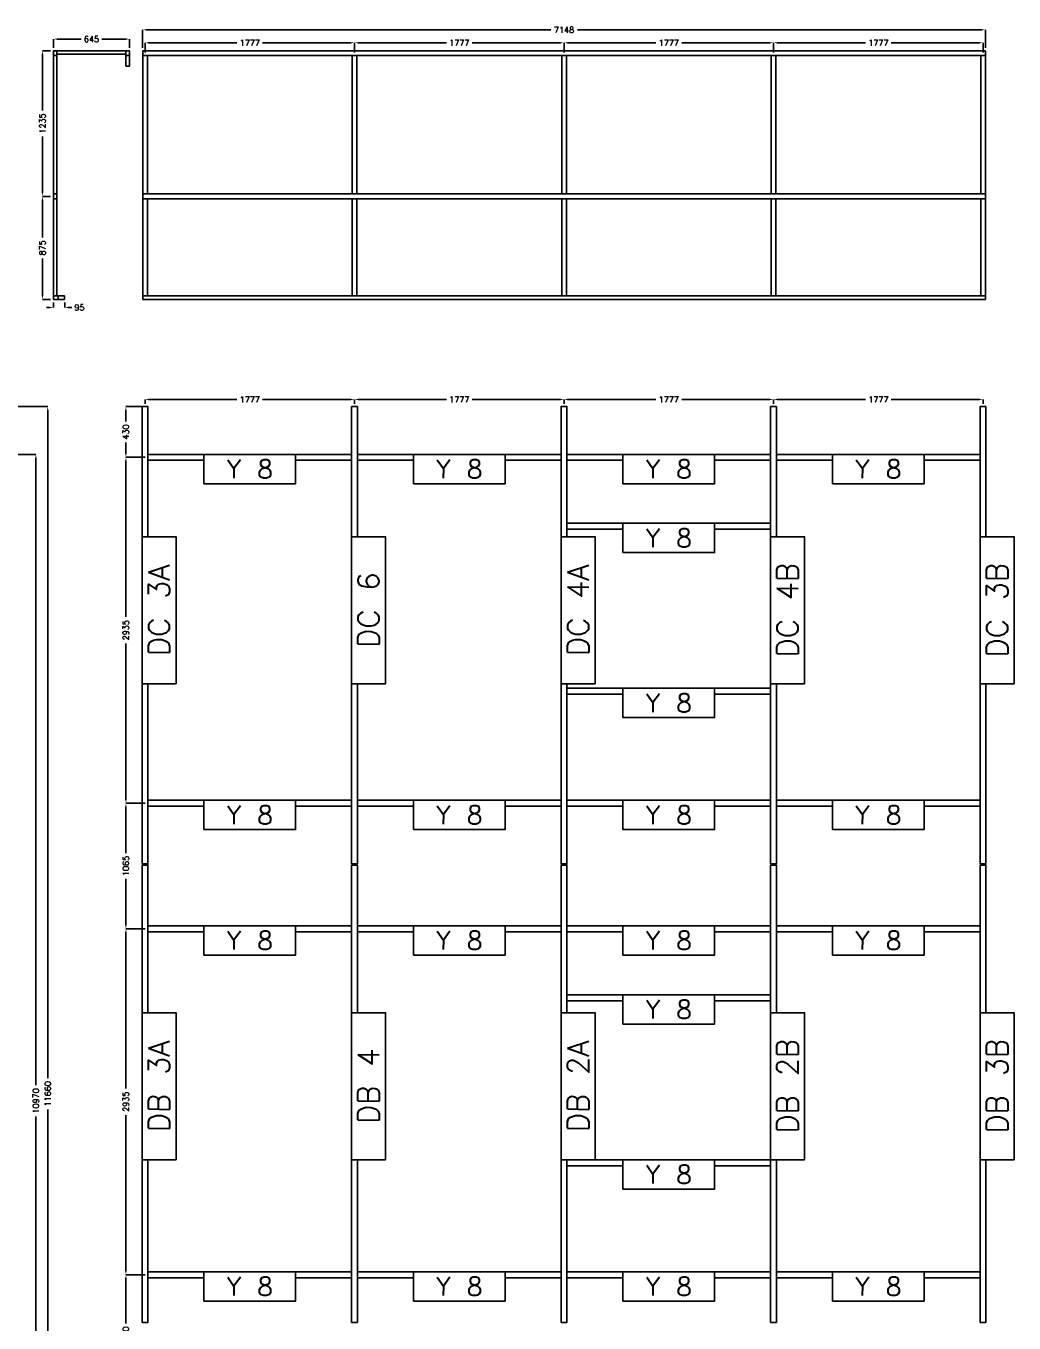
# Model space of a CAD drawing. Header units: millimetres. Extents: x -33420 to 34864, y -1491 to 37154.
# Drawn here: x -28044 to -19663, y 10271 to 21276 of the extents above; entities that cross this region are included whole.
import ezdxf

# ---------------------------------------------------------------- set-up
doc = ezdxf.new("R2010")
doc.units = ezdxf.units.MM
doc.layers.add('- ÖLÇÜ', color=7, linetype='Continuous', lineweight=9)
for name, color, linetype in [('--- KODLAMA', 7, 'Continuous'), ('--- PROF. DÜŞEY', 7, 'Continuous'), ('--- PROF. YATAY', 7, 'Continuous'), ('KOMP. KONSTR.', 12, 'Continuous')]:
    doc.layers.add(name, color=color, linetype=linetype)
doc.styles.add('RomanS', font='romans.shx')
doc.styles.add('STL', font='txt.shx', dxfattribs={"oblique": 1})
doc.dimstyles.new('KOMP-ÖLÇÜ', dxfattribs={"dimtxt": 50, "dimasz": 30, "dimexe": 0.18, "dimexo": 25, "dimgap": 25, "dimtad": 0, "dimdec": 0, "dimzin": 0, "dimdsep": 46, "dimtxsty": 'RomanS', "dimcen": 0.09, "dimclrt": 256, "dimadec": 0, "dimazin": 0, "dimtfac": 1, "dimtdec": 0, "dimtofl": 0, "dimtmove": 0, "dimatfit": 3, "dimfxl": 1, "dimtolj": 1, "dimtzin": 0, "dimarcsym": 0})

# ---------------------------------------------------------------- blocks, each defined once
blk = doc.blocks.new('*D55')
at = {"layer": '- ÖLÇÜ', "color": 0, "linetype": 'Continuous', "lineweight": -2, "transparency": 16777216}
for p, q in [((-27034, 18071), (-27034, 18106)), ((-27004, 18106), (-26255, 18106)), ((-25287, 18106), (-26036, 18106)), ((-25257, 18071), (-25257, 18106))]:
    blk.add_line(p, q, dxfattribs=at)
at = {"layer": '- ÖLÇÜ', "color": 0, "linetype": 'Continuous', "transparency": 16777216}
for points in [[(-27004, 18111), (-27004, 18101), (-27034, 18106)], [(-25287, 18111), (-25287, 18101), (-25257, 18106)]]:
    blk.add_solid(points, dxfattribs=at)
at = {"layer": 'Defpoints', "color": 0, "linetype": 'Continuous', "transparency": 16777216}
for p in [(-25257, 18106), (-27034, 18046), (-25257, 18046)]:
    blk.add_point(p, dxfattribs=at)
at = {"layer": '- ÖLÇÜ', "linetype": 'Continuous', "transparency": 16777216, "insert": (-26145, 18106), "char_height": 50, "attachment_point": 5, "style": 'RomanS'}
blk.add_mtext('\\A1;1777', dxfattribs=at)
blk = doc.blocks.new('*D56')
at = {"layer": '- ÖLÇÜ', "color": 0, "linetype": 'Continuous', "lineweight": -2, "transparency": 16777216}
for p, q in [((-25257, 18071), (-25257, 18106)), ((-25227, 18106), (-24478, 18106)), ((-23510, 18106), (-24259, 18106)), ((-23480, 18071), (-23480, 18106))]:
    blk.add_line(p, q, dxfattribs=at)
at = {"layer": '- ÖLÇÜ', "color": 0, "linetype": 'Continuous', "transparency": 16777216}
for points in [[(-25227, 18111), (-25227, 18101), (-25257, 18106)], [(-23510, 18111), (-23510, 18101), (-23480, 18106)]]:
    blk.add_solid(points, dxfattribs=at)
at = {"layer": 'Defpoints', "color": 0, "linetype": 'Continuous', "transparency": 16777216}
for p in [(-23480, 18106), (-25257, 18046), (-23480, 18046)]:
    blk.add_point(p, dxfattribs=at)
at = {"layer": '- ÖLÇÜ', "linetype": 'Continuous', "transparency": 16777216, "insert": (-24368, 18106), "char_height": 50, "attachment_point": 5, "style": 'RomanS'}
blk.add_mtext('\\A1;1777', dxfattribs=at)
blk = doc.blocks.new('*D57')
at = {"layer": '- ÖLÇÜ', "color": 0, "linetype": 'Continuous', "lineweight": -2, "transparency": 16777216}
for p, q in [((-23480, 18071), (-23480, 18106)), ((-23450, 18106), (-22701, 18106)), ((-21733, 18106), (-22482, 18106)), ((-21703, 18071), (-21703, 18106))]:
    blk.add_line(p, q, dxfattribs=at)
at = {"layer": '- ÖLÇÜ', "color": 0, "linetype": 'Continuous', "transparency": 16777216}
for points in [[(-23450, 18111), (-23450, 18101), (-23480, 18106)], [(-21733, 18111), (-21733, 18101), (-21703, 18106)]]:
    blk.add_solid(points, dxfattribs=at)
at = {"layer": 'Defpoints', "color": 0, "linetype": 'Continuous', "transparency": 16777216}
for p in [(-21703, 18106), (-23480, 18046), (-21703, 18046)]:
    blk.add_point(p, dxfattribs=at)
at = {"layer": '- ÖLÇÜ', "linetype": 'Continuous', "transparency": 16777216, "insert": (-22591, 18106), "char_height": 50, "attachment_point": 5, "style": 'RomanS'}
blk.add_mtext('\\A1;1777', dxfattribs=at)
blk = doc.blocks.new('*D58')
at = {"layer": '- ÖLÇÜ', "color": 0, "linetype": 'Continuous', "lineweight": -2, "transparency": 16777216}
for p, q in [((-21703, 18071), (-21703, 18106)), ((-21673, 18106), (-20924, 18106)), ((-19956, 18106), (-20705, 18106)), ((-19926, 18071), (-19926, 18106))]:
    blk.add_line(p, q, dxfattribs=at)
at = {"layer": '- ÖLÇÜ', "color": 0, "linetype": 'Continuous', "transparency": 16777216}
for points in [[(-21673, 18111), (-21673, 18101), (-21703, 18106)], [(-19956, 18111), (-19956, 18101), (-19926, 18106)]]:
    blk.add_solid(points, dxfattribs=at)
at = {"layer": 'Defpoints', "color": 0, "linetype": 'Continuous', "transparency": 16777216}
for p in [(-19926, 18106), (-21703, 18046), (-19926, 18046)]:
    blk.add_point(p, dxfattribs=at)
at = {"layer": '- ÖLÇÜ', "linetype": 'Continuous', "transparency": 16777216, "insert": (-20814, 18106), "char_height": 50, "attachment_point": 5, "style": 'RomanS'}
blk.add_mtext('\\A1;1777', dxfattribs=at)
blk = doc.blocks.new('*D71')
at = {"layer": '- ÖLÇÜ', "color": 0, "linetype": 'Continuous', "lineweight": -2, "transparency": 16777216}
for p, q in [((-27034, 10681), (-27197, 10681)), ((-27196, 10651), (-27196, 10266)), ((-27196, 9661), (-27196, 10047)), ((-27034, 9631), (-27197, 9631))]:
    blk.add_line(p, q, dxfattribs=at)
at = {"layer": '- ÖLÇÜ', "color": 0, "linetype": 'Continuous', "transparency": 16777216}
for points in [[(-27201, 10651), (-27191, 10651), (-27196, 10681)], [(-27201, 9661), (-27191, 9661), (-27196, 9631)]]:
    blk.add_solid(points, dxfattribs=at)
at = {"layer": 'Defpoints', "color": 0, "linetype": 'Continuous', "transparency": 16777216}
for p in [(-27196, 10681), (-27009, 10681), (-27009, 9631)]:
    blk.add_point(p, dxfattribs=at)
at = {"layer": '- ÖLÇÜ', "linetype": 'Continuous', "transparency": 16777216, "insert": (-27196, 10156), "char_height": 50, "attachment_point": 5, "rotation": 90, "style": 'RomanS'}
blk.add_mtext('\\A1;1050', dxfattribs=at)
blk = doc.blocks.new('*D72')
at = {"layer": '- ÖLÇÜ', "color": 0, "linetype": 'Continuous', "lineweight": -2, "transparency": 16777216}
for p, q in [((-27034, 13616), (-27197, 13616)), ((-27196, 13586), (-27196, 12262)), ((-27196, 10711), (-27196, 12036)), ((-27034, 10681), (-27197, 10681))]:
    blk.add_line(p, q, dxfattribs=at)
at = {"layer": '- ÖLÇÜ', "color": 0, "linetype": 'Continuous', "transparency": 16777216}
for points in [[(-27201, 13586), (-27191, 13586), (-27196, 13616)], [(-27201, 10711), (-27191, 10711), (-27196, 10681)]]:
    blk.add_solid(points, dxfattribs=at)
at = {"layer": 'Defpoints', "color": 0, "linetype": 'Continuous', "transparency": 16777216}
for p in [(-27196, 13616), (-27009, 13616), (-27009, 10681)]:
    blk.add_point(p, dxfattribs=at)
at = {"layer": '- ÖLÇÜ', "linetype": 'Continuous', "transparency": 16777216, "insert": (-27196, 12149), "char_height": 50, "attachment_point": 5, "rotation": 90, "style": 'RomanS'}
blk.add_mtext('\\A1;2935', dxfattribs=at)
blk = doc.blocks.new('*D73')
at = {"layer": '- ÖLÇÜ', "color": 0, "linetype": 'Continuous', "lineweight": -2, "transparency": 16777216}
for p, q in [((-27034, 14681), (-27197, 14681)), ((-27196, 14651), (-27196, 14258)), ((-27196, 13646), (-27196, 14039)), ((-27034, 13616), (-27197, 13616))]:
    blk.add_line(p, q, dxfattribs=at)
at = {"layer": '- ÖLÇÜ', "color": 0, "linetype": 'Continuous', "transparency": 16777216}
for points in [[(-27201, 14651), (-27191, 14651), (-27196, 14681)], [(-27201, 13646), (-27191, 13646), (-27196, 13616)]]:
    blk.add_solid(points, dxfattribs=at)
at = {"layer": 'Defpoints', "color": 0, "linetype": 'Continuous', "transparency": 16777216}
for p in [(-27196, 14681), (-27009, 14681), (-27009, 13616)]:
    blk.add_point(p, dxfattribs=at)
at = {"layer": '- ÖLÇÜ', "linetype": 'Continuous', "transparency": 16777216, "insert": (-27196, 14149), "char_height": 50, "attachment_point": 5, "rotation": 90, "style": 'RomanS'}
blk.add_mtext('\\A1;1065', dxfattribs=at)
blk = doc.blocks.new('*D74')
at = {"layer": '- ÖLÇÜ', "color": 0, "linetype": 'Continuous', "lineweight": -2, "transparency": 16777216}
for p, q in [((-27034, 17616), (-27197, 17616)), ((-27196, 17586), (-27196, 16262)), ((-27196, 14711), (-27196, 16036)), ((-27034, 14681), (-27197, 14681))]:
    blk.add_line(p, q, dxfattribs=at)
at = {"layer": '- ÖLÇÜ', "color": 0, "linetype": 'Continuous', "transparency": 16777216}
for points in [[(-27201, 17586), (-27191, 17586), (-27196, 17616)], [(-27201, 14711), (-27191, 14711), (-27196, 14681)]]:
    blk.add_solid(points, dxfattribs=at)
at = {"layer": 'Defpoints', "color": 0, "linetype": 'Continuous', "transparency": 16777216}
for p in [(-27196, 17616), (-27009, 17616), (-27009, 14681)]:
    blk.add_point(p, dxfattribs=at)
at = {"layer": '- ÖLÇÜ', "linetype": 'Continuous', "transparency": 16777216, "insert": (-27196, 16149), "char_height": 50, "attachment_point": 5, "rotation": 90, "style": 'RomanS'}
blk.add_mtext('\\A1;2935', dxfattribs=at)
blk = doc.blocks.new('*D75')
at = {"layer": '- ÖLÇÜ', "color": 0, "linetype": 'Continuous', "lineweight": -2, "transparency": 16777216}
for p, q in [((-27034, 18046), (-27197, 18046)), ((-27196, 18016), (-27196, 17920)), ((-27196, 17646), (-27196, 17742)), ((-27034, 17616), (-27197, 17616))]:
    blk.add_line(p, q, dxfattribs=at)
at = {"layer": '- ÖLÇÜ', "color": 0, "linetype": 'Continuous', "transparency": 16777216}
for points in [[(-27201, 18016), (-27191, 18016), (-27196, 18046)], [(-27201, 17646), (-27191, 17646), (-27196, 17616)]]:
    blk.add_solid(points, dxfattribs=at)
at = {"layer": 'Defpoints', "color": 0, "linetype": 'Continuous', "transparency": 16777216}
for p in [(-27196, 18046), (-27009, 18046), (-27009, 17616)]:
    blk.add_point(p, dxfattribs=at)
at = {"layer": '- ÖLÇÜ', "linetype": 'Continuous', "transparency": 16777216, "insert": (-27196, 17831), "char_height": 50, "attachment_point": 5, "rotation": 90, "style": 'RomanS'}
blk.add_mtext('\\A1;430', dxfattribs=at)
blk = doc.blocks.new('*D293')
at = {"layer": '- ÖLÇÜ', "color": 0, "linetype": 'Continuous', "lineweight": -2, "transparency": 16777216}
for p, q in [((-28365, 18046), (-27859, 18046)), ((-27859, 18016), (-27859, 12349)), ((-27859, 6416), (-27859, 12083)), ((-28365, 6386), (-27859, 6386))]:
    blk.add_line(p, q, dxfattribs=at)
at = {"layer": '- ÖLÇÜ', "color": 0, "linetype": 'Continuous', "transparency": 16777216}
for points in [[(-27864, 18016), (-27854, 18016), (-27859, 18046)], [(-27864, 6416), (-27854, 6416), (-27859, 6386)]]:
    blk.add_solid(points, dxfattribs=at)
at = {"layer": 'Defpoints', "color": 0, "linetype": 'Continuous', "transparency": 16777216}
for p in [(-28390, 18046), (-28390, 6386), (-27859, 6386)]:
    blk.add_point(p, dxfattribs=at)
at = {"layer": '- ÖLÇÜ', "linetype": 'Continuous', "transparency": 16777216, "insert": (-27859, 12216), "char_height": 50, "attachment_point": 5, "rotation": 90, "style": 'RomanS'}
blk.add_mtext('\\A1;11660', dxfattribs=at)
blk = doc.blocks.new('*D294')
at = {"layer": '- ÖLÇÜ', "color": 0, "linetype": 'Continuous', "lineweight": -2, "transparency": 16777216}
for p, q in [((-28415, 17641), (-27959, 17641)), ((-27959, 17611), (-27959, 12290)), ((-27959, 6701), (-27959, 12023)), ((-28415, 6671), (-27959, 6671))]:
    blk.add_line(p, q, dxfattribs=at)
at = {"layer": '- ÖLÇÜ', "color": 0, "linetype": 'Continuous', "transparency": 16777216}
for points in [[(-27964, 17611), (-27954, 17611), (-27959, 17641)], [(-27964, 6701), (-27954, 6701), (-27959, 6671)]]:
    blk.add_solid(points, dxfattribs=at)
at = {"layer": 'Defpoints', "color": 0, "linetype": 'Continuous', "transparency": 16777216}
for p in [(-28440, 17641), (-27959, 17641), (-28440, 6671)]:
    blk.add_point(p, dxfattribs=at)
at = {"layer": '- ÖLÇÜ', "linetype": 'Continuous', "transparency": 16777216, "insert": (-27959, 12156), "char_height": 50, "attachment_point": 5, "rotation": 90, "style": 'RomanS'}
blk.add_mtext('\\A1;10970', dxfattribs=at)
blk = doc.blocks.new('*D415')
at = {"color": 0, "linetype": 'Continuous', "lineweight": -2, "transparency": 16777216}
for p, q in [((-27034, 21050), (-27034, 21133)), ((-27004, 21133), (-26255, 21133)), ((-25287, 21133), (-26036, 21133)), ((-25257, 21050), (-25257, 21133))]:
    blk.add_line(p, q, dxfattribs=at)
at = {"color": 0, "linetype": 'Continuous', "transparency": 16777216}
for points in [[(-27004, 21138), (-27004, 21128), (-27034, 21133)], [(-25287, 21138), (-25287, 21128), (-25257, 21133)]]:
    blk.add_solid(points, dxfattribs=at)
at = {"layer": 'Defpoints', "color": 0, "linetype": 'Continuous', "transparency": 16777216}
for p in [(-25257, 21133), (-27034, 21025), (-25257, 21025)]:
    blk.add_point(p, dxfattribs=at)
at = {"linetype": 'Continuous', "transparency": 16777216, "insert": (-26145, 21133), "char_height": 50, "attachment_point": 5, "style": 'RomanS'}
blk.add_mtext('\\A1;1777', dxfattribs=at)
blk = doc.blocks.new('*D416')
at = {"color": 0, "linetype": 'Continuous', "lineweight": -2, "transparency": 16777216}
for p, q in [((-25257, 21050), (-25257, 21133)), ((-25227, 21133), (-24478, 21133)), ((-23510, 21133), (-24259, 21133)), ((-23480, 21050), (-23480, 21133))]:
    blk.add_line(p, q, dxfattribs=at)
at = {"color": 0, "linetype": 'Continuous', "transparency": 16777216}
for points in [[(-25227, 21138), (-25227, 21128), (-25257, 21133)], [(-23510, 21138), (-23510, 21128), (-23480, 21133)]]:
    blk.add_solid(points, dxfattribs=at)
at = {"layer": 'Defpoints', "color": 0, "linetype": 'Continuous', "transparency": 16777216}
for p in [(-23480, 21133), (-25257, 21025), (-23480, 21025)]:
    blk.add_point(p, dxfattribs=at)
at = {"linetype": 'Continuous', "transparency": 16777216, "insert": (-24368, 21133), "char_height": 50, "attachment_point": 5, "style": 'RomanS'}
blk.add_mtext('\\A1;1777', dxfattribs=at)
blk = doc.blocks.new('*D417')
at = {"color": 0, "linetype": 'Continuous', "lineweight": -2, "transparency": 16777216}
for p, q in [((-23480, 21050), (-23480, 21133)), ((-23450, 21133), (-22701, 21133)), ((-21733, 21133), (-22482, 21133)), ((-21703, 21050), (-21703, 21133))]:
    blk.add_line(p, q, dxfattribs=at)
at = {"color": 0, "linetype": 'Continuous', "transparency": 16777216}
for points in [[(-23450, 21138), (-23450, 21128), (-23480, 21133)], [(-21733, 21138), (-21733, 21128), (-21703, 21133)]]:
    blk.add_solid(points, dxfattribs=at)
at = {"layer": 'Defpoints', "color": 0, "linetype": 'Continuous', "transparency": 16777216}
for p in [(-21703, 21133), (-23480, 21025), (-21703, 21025)]:
    blk.add_point(p, dxfattribs=at)
at = {"linetype": 'Continuous', "transparency": 16777216, "insert": (-22591, 21133), "char_height": 50, "attachment_point": 5, "style": 'RomanS'}
blk.add_mtext('\\A1;1777', dxfattribs=at)
blk = doc.blocks.new('*D420')
at = {"color": 0, "linetype": 'Continuous', "lineweight": -2, "transparency": 16777216}
for p, q in [((-27810, 21090), (-27810, 21164)), ((-27780, 21164), (-27576, 21164)), ((-27195, 21164), (-27400, 21164)), ((-27165, 21090), (-27165, 21164))]:
    blk.add_line(p, q, dxfattribs=at)
at = {"color": 0, "linetype": 'Continuous', "transparency": 16777216}
for points in [[(-27780, 21169), (-27780, 21159), (-27810, 21164)], [(-27195, 21169), (-27195, 21159), (-27165, 21164)]]:
    blk.add_solid(points, dxfattribs=at)
at = {"layer": 'Defpoints', "color": 0, "linetype": 'Continuous', "transparency": 16777216}
for p in [(-27165, 21164), (-27810, 21065), (-27165, 21065)]:
    blk.add_point(p, dxfattribs=at)
at = {"linetype": 'Continuous', "transparency": 16777216, "insert": (-27488, 21164), "char_height": 50, "attachment_point": 5, "style": 'RomanS'}
blk.add_mtext('\\A1;645', dxfattribs=at)
blk = doc.blocks.new('*D421')
at = {"color": 0, "linetype": 'Continuous', "lineweight": -2, "transparency": 16777216}
for p, q in [((-27835, 21065), (-27903, 21065)), ((-27903, 21035), (-27903, 20557)), ((-27903, 19860), (-27903, 20338)), ((-27835, 19830), (-27903, 19830))]:
    blk.add_line(p, q, dxfattribs=at)
at = {"color": 0, "linetype": 'Continuous', "transparency": 16777216}
for points in [[(-27908, 21035), (-27898, 21035), (-27903, 21065)], [(-27908, 19860), (-27898, 19860), (-27903, 19830)]]:
    blk.add_solid(points, dxfattribs=at)
at = {"layer": 'Defpoints', "color": 0, "linetype": 'Continuous', "transparency": 16777216}
for p in [(-27810, 21065), (-27903, 19830), (-27810, 19830)]:
    blk.add_point(p, dxfattribs=at)
at = {"linetype": 'Continuous', "transparency": 16777216, "insert": (-27903, 20448), "char_height": 50, "attachment_point": 5, "rotation": 90, "style": 'RomanS'}
blk.add_mtext('\\A1;1235', dxfattribs=at)
blk = doc.blocks.new('*D422')
at = {"color": 0, "linetype": 'Continuous', "lineweight": -2, "transparency": 16777216}
for p, q in [((-27835, 19830), (-27903, 19830)), ((-27903, 19800), (-27903, 19482)), ((-27903, 18985), (-27903, 19303)), ((-27835, 18955), (-27903, 18955))]:
    blk.add_line(p, q, dxfattribs=at)
at = {"color": 0, "linetype": 'Continuous', "transparency": 16777216}
for points in [[(-27908, 19800), (-27898, 19800), (-27903, 19830)], [(-27908, 18985), (-27898, 18985), (-27903, 18955)]]:
    blk.add_solid(points, dxfattribs=at)
at = {"layer": 'Defpoints', "color": 0, "linetype": 'Continuous', "transparency": 16777216}
for p in [(-27810, 19830), (-27903, 18955), (-27810, 18955)]:
    blk.add_point(p, dxfattribs=at)
at = {"linetype": 'Continuous', "transparency": 16777216, "insert": (-27903, 19393), "char_height": 50, "attachment_point": 5, "rotation": 90, "style": 'RomanS'}
blk.add_mtext('\\A1;875', dxfattribs=at)
blk = doc.blocks.new('*D19')
at = {"color": 0, "linetype": 'Continuous', "lineweight": -2, "transparency": 16777216}
for p, q in [((-27810, 18930), (-27810, 18886)), ((-27715, 18930), (-27715, 18886)), ((-27840, 18887), (-27870, 18887)), ((-27685, 18887), (-27655, 18887))]:
    blk.add_line(p, q, dxfattribs=at)
at = {"color": 0, "linetype": 'Continuous', "transparency": 16777216}
for points in [[(-27840, 18892), (-27840, 18882), (-27810, 18887)], [(-27685, 18892), (-27685, 18882), (-27715, 18887)]]:
    blk.add_solid(points, dxfattribs=at)
at = {"layer": 'Defpoints', "color": 0, "linetype": 'Continuous', "transparency": 16777216}
for p in [(-27810, 18955), (-27715, 18955), (-27715, 18887)]:
    blk.add_point(p, dxfattribs=at)
at = {"linetype": 'Continuous', "transparency": 16777216, "insert": (-27590, 18887), "char_height": 50, "attachment_point": 5, "style": 'RomanS'}
blk.add_mtext('\\A1;95', dxfattribs=at)
blk = doc.blocks.new('*D423')
at = {"color": 0, "linetype": 'Continuous', "lineweight": -2, "transparency": 16777216}
for p, q in [((-21703, 21050), (-21703, 21133)), ((-21673, 21133), (-20924, 21133)), ((-19956, 21133), (-20705, 21133)), ((-19926, 21050), (-19926, 21133))]:
    blk.add_line(p, q, dxfattribs=at)
at = {"color": 0, "linetype": 'Continuous', "transparency": 16777216}
for points in [[(-21673, 21138), (-21673, 21128), (-21703, 21133)], [(-19956, 21138), (-19956, 21128), (-19926, 21133)]]:
    blk.add_solid(points, dxfattribs=at)
at = {"layer": 'Defpoints', "color": 0, "linetype": 'Continuous', "transparency": 16777216}
for p in [(-19926, 21133), (-21703, 21025), (-19926, 21025)]:
    blk.add_point(p, dxfattribs=at)
at = {"linetype": 'Continuous', "transparency": 16777216, "insert": (-20814, 21133), "char_height": 50, "attachment_point": 5, "style": 'RomanS'}
blk.add_mtext('\\A1;1777', dxfattribs=at)
blk = doc.blocks.new('*D424')
at = {"color": 0, "linetype": 'Continuous', "lineweight": -2, "transparency": 16777216}
for p, q in [((-27054, 21090), (-27054, 21243)), ((-27024, 21243), (-23593, 21243)), ((-19936, 21243), (-23367, 21243)), ((-19906, 21090), (-19906, 21243))]:
    blk.add_line(p, q, dxfattribs=at)
at = {"color": 0, "linetype": 'Continuous', "transparency": 16777216}
for points in [[(-27024, 21248), (-27024, 21238), (-27054, 21243)], [(-19936, 21248), (-19936, 21238), (-19906, 21243)]]:
    blk.add_solid(points, dxfattribs=at)
at = {"layer": 'Defpoints', "color": 0, "linetype": 'Continuous', "transparency": 16777216}
for p in [(-19906, 21243), (-27054, 21065), (-19906, 21065)]:
    blk.add_point(p, dxfattribs=at)
at = {"linetype": 'Continuous', "transparency": 16777216, "insert": (-23480, 21243), "char_height": 50, "attachment_point": 5, "style": 'RomanS'}
blk.add_mtext('\\A1;7148', dxfattribs=at)

msp = doc.modelspace()

# ---------------------------------------------------------------- linework, layer by layer
at = {"layer": '--- PROF. DÜŞEY', "linetype": 'Continuous'}
for points in [[(-27058.8, 14166.15), (-27008.8, 14166.15), (-27008.8, 18046.15), (-27058.8, 18046.15)], [(-25281.8, 14166.15), (-25231.8, 14166.15), (-25231.8, 18046.15), (-25281.8, 18046.15)], [(-23504.8, 14166.15), (-23454.8, 14166.15), (-23454.8, 18046.15), (-23504.8, 18046.15)], [(-21727.8, 14166.15), (-21677.8, 14166.15), (-21677.8, 18046.15), (-21727.8, 18046.15)], [(-19950.8, 14166.15), (-19900.8, 14166.15), (-19900.8, 18046.15), (-19950.8, 18046.15)], [(-27058.8, 10276.15), (-27008.8, 10276.15), (-27008.8, 14156.15), (-27058.8, 14156.15)], [(-25281.8, 10276.15), (-25231.8, 10276.15), (-25231.8, 14156.15), (-25281.8, 14156.15)], [(-23504.8, 10276.15), (-23454.8, 10276.15), (-23454.8, 14156.15), (-23504.8, 14156.15)], [(-21727.8, 10276.15), (-21677.8, 10276.15), (-21677.8, 14156.15), (-21727.8, 14156.15)], [(-19950.8, 10276.15), (-19900.8, 10276.15), (-19900.8, 14156.15), (-19950.8, 14156.15)]]:
    msp.add_lwpolyline(points, close=True, dxfattribs=at)
at = {"layer": '--- PROF. YATAY', "linetype": 'Continuous'}
for points in [[(-27008.8, 17591.15), (-25281.8, 17591.15), (-25281.8, 17641.15), (-27008.8, 17641.15)], [(-25231.8, 17591.15), (-23504.8, 17591.15), (-23504.8, 17641.15), (-25231.8, 17641.15)], [(-23454.8, 17591.15), (-21727.8, 17591.15), (-21727.8, 17641.15), (-23454.8, 17641.15)], [(-21677.8, 17591.15), (-19950.8, 17591.15), (-19950.8, 17641.15), (-21677.8, 17641.15)], [(-23454.8, 17006.15), (-21727.8, 17006.15), (-21727.8, 17056.15), (-23454.8, 17056.15)], [(-23454.8, 15606.2), (-21727.8, 15606.2), (-21727.8, 15656.2), (-23454.8, 15656.2)], [(-27008.8, 14656.2), (-25281.8, 14656.2), (-25281.8, 14706.2), (-27008.8, 14706.2)], [(-25231.8, 14656.2), (-23504.8, 14656.2), (-23504.8, 14706.2), (-25231.8, 14706.2)], [(-23454.8, 14656.2), (-21727.8, 14656.2), (-21727.8, 14706.2), (-23454.8, 14706.2)], [(-21677.8, 14656.2), (-19950.8, 14656.2), (-19950.8, 14706.2), (-21677.8, 14706.2)], [(-27008.8, 13591.15), (-25281.8, 13591.15), (-25281.8, 13641.15), (-27008.8, 13641.15)], [(-25231.8, 13591.15), (-23504.8, 13591.15), (-23504.8, 13641.15), (-25231.8, 13641.15)], [(-23454.8, 13591.15), (-21727.8, 13591.15), (-21727.8, 13641.15), (-23454.8, 13641.15)], [(-21677.8, 13591.15), (-19950.8, 13591.15), (-19950.8, 13641.15), (-21677.8, 13641.15)], [(-23454.8, 13006.15), (-21727.8, 13006.15), (-21727.8, 13056.15), (-23454.8, 13056.15)], [(-23454.8, 11606.2), (-21727.8, 11606.2), (-21727.8, 11656.2), (-23454.8, 11656.2)], [(-27008.8, 10656.2), (-25281.8, 10656.2), (-25281.8, 10706.2), (-27008.8, 10706.2)], [(-25231.8, 10656.2), (-23504.8, 10656.2), (-23504.8, 10706.2), (-25231.8, 10706.2)], [(-23454.8, 10656.2), (-21727.8, 10656.2), (-21727.8, 10706.2), (-23454.8, 10706.2)], [(-21677.8, 10656.2), (-19950.8, 10656.2), (-19950.8, 10706.2), (-21677.8, 10706.2)]]:
    msp.add_lwpolyline(points, close=True, dxfattribs=at)
at = {"linetype": 'Continuous'}
for p, q in [((-27053.8, 21065.26), (-19905.8, 21065.26)), ((-27053.8, 18955.25), (-27053.8, 21065.26)), ((-27053.8, 21025.26), (-19905.8, 21025.26)), ((-27013.8, 19850.26), (-27013.8, 21025.26)), ((-25276.8, 19850.26), (-25276.8, 21025.26)), ((-25236.8, 19850.26), (-25236.8, 21025.26)), ((-23499.8, 19850.26), (-23499.8, 21025.26)), ((-23459.8, 19850.26), (-23459.8, 21025.26)), ((-21722.8, 19850.26), (-21722.8, 21025.26)), ((-21682.8, 19850.26), (-21682.8, 21025.26)), ((-19945.8, 19850.26), (-19945.8, 21025.26)), ((-19905.8, 18955.25), (-19905.8, 21065.26)), ((-27053.8, 19850.26), (-19905.8, 19850.26)), ((-27053.8, 19810.26), (-19905.8, 19810.26)), ((-27013.8, 18985.25), (-27013.8, 19810.26)), ((-25276.8, 18985.25), (-25276.8, 19810.26)), ((-25236.8, 18985.25), (-25236.8, 19810.26)), ((-23499.8, 18985.25), (-23499.8, 19810.26)), ((-23459.8, 18985.25), (-23459.8, 19810.26)), ((-21722.8, 18985.25), (-21722.8, 19810.26)), ((-21682.8, 18985.25), (-21682.8, 19810.26)), ((-19945.8, 18985.25), (-19945.8, 19810.26)), ((-27715.44, 18955.25), (-27715.44, 18985.25)), ((-27053.8, 18985.25), (-19905.8, 18985.25)), ((-27053.8, 18955.25), (-19905.8, 18955.25))]:
    msp.add_line(p, q, dxfattribs=at)
for points in [[(-27053.8, 19850.26), (-27013.8, 19850.26), (-27013.8, 21025.26), (-27053.8, 21025.26)], [(-25276.8, 19850.26), (-25236.8, 19850.26), (-25236.8, 21025.26), (-25276.8, 21025.26)], [(-23499.8, 19850.26), (-23459.8, 19850.26), (-23459.8, 21025.26), (-23499.8, 21025.26)], [(-21722.8, 19850.26), (-21682.8, 19850.26), (-21682.8, 21025.26), (-21722.8, 21025.26)], [(-19945.8, 19850.26), (-19905.8, 19850.26), (-19905.8, 21025.26), (-19945.8, 21025.26)], [(-27053.8, 18985.25), (-27013.8, 18985.25), (-27013.8, 19810.26), (-27053.8, 19810.26)], [(-25276.8, 18985.25), (-25236.8, 18985.25), (-25236.8, 19810.26), (-25276.8, 19810.26)], [(-23499.8, 18985.25), (-23459.8, 18985.25), (-23459.8, 19810.26), (-23499.8, 19810.26)], [(-21722.8, 18985.25), (-21682.8, 18985.25), (-21682.8, 19810.26), (-21722.8, 19810.26)], [(-19945.8, 18985.25), (-19905.8, 18985.25), (-19905.8, 19810.26), (-19945.8, 19810.26)]]:
    msp.add_lwpolyline(points, close=True, dxfattribs=at)
at = {"layer": 'KOMP. KONSTR.', "linetype": 'Continuous'}
for points in [[(-27195.49, 20935.26), (-27165.49, 20935.26), (-27165.49, 21065.26), (-27810.45, 21065.26), (-27810.45, 18955.25), (-27715.44, 18955.25)], [(-27195.49, 20935.26), (-27195.49, 21035.26), (-27780.45, 21035.26), (-27780.45, 18985.25), (-27715.44, 18985.25)]]:
    msp.add_lwpolyline(points, dxfattribs=at)
for points in [[(-27780.45, 21025.26), (-27780.45, 21065.26), (-27810.45, 21065.26), (-27810.45, 21025.26)], [(-27165.49, 21025.26), (-27165.49, 21065.26), (-27195.49, 21065.26), (-27195.49, 21025.26)], [(-27780.45, 19810.26), (-27780.45, 19850.26), (-27810.45, 19850.26), (-27810.45, 19810.26)], [(-27810.45, 18955.25), (-27770.45, 18955.25), (-27770.45, 18985.25), (-27810.45, 18985.25)]]:
    msp.add_lwpolyline(points, close=True, dxfattribs=at)

# ---------------------------------------------------------------- dimensions: what is measured, and where the dimension line sits
at = {"layer": '- ÖLÇÜ', "linetype": 'Continuous'}
for base, p1, p2, angle, picture, middle in [((-25256.8, 18105.7), (-27033.8, 18046.15), (-25256.8, 18046.15), 180, '*D55', (-26145.3, 18105.7)), ((-23479.8, 18105.7), (-25256.8, 18046.15), (-23479.8, 18046.15), 180, '*D56', (-24368.3, 18105.7)), ((-21702.8, 18105.7), (-23479.8, 18046.15), (-21702.8, 18046.15), 180, '*D57', (-22591.3, 18105.7)), ((-19925.8, 18105.7), (-21702.8, 18046.15), (-19925.8, 18046.15), 180, '*D58', (-20814.3, 18105.7)), ((-27196.43, 18046.15), (-27008.8, 17616.15), (-27008.8, 18046.15), 270, '*D75', (-27196.43, 17831.15)), ((-27196.43, 17616.15), (-27008.8, 14681.2), (-27008.8, 17616.15), 270, '*D74', (-27196.43, 16148.67)), ((-27196.43, 14681.2), (-27008.8, 13616.15), (-27008.8, 14681.2), 270, '*D73', (-27196.43, 14148.67)), ((-27196.43, 13616.15), (-27008.8, 10681.2), (-27008.8, 13616.15), 270, '*D72', (-27196.43, 12148.67)), ((-27196.43, 10681.2), (-27008.8, 9631.15), (-27008.8, 10681.2), 270, '*D71', (-27196.43, 10156.17))]:
    dim = msp.add_linear_dim(base=base, p1=p1, p2=p2, angle=angle, dimstyle='KOMP-ÖLÇÜ', override={"dimtmove": 1}, dxfattribs=at)
    dim.commit()
    dim.dimension.update_dxf_attribs({"geometry": picture, "text_midpoint": middle})
for p1, p2, distance, picture, middle in [((-28390.22, 18046.15), (-28390.22, 6386.15), 531.48, '*D293', (-27858.74, 12216.15)), ((-28440.22, 6671.2), (-28440.22, 17641.15), -481.48, '*D294', (-27958.74, 12156.17))]:
    dim = msp.add_aligned_dim(p1=p1, p2=p2, distance=distance, dimstyle='KOMP-ÖLÇÜ', dxfattribs=at)
    dim.commit()
    dim.dimension.update_dxf_attribs({"geometry": picture, "text_midpoint": middle})
at = {"linetype": 'Continuous'}
for p1, p2, distance, picture, middle in [((-27053.8, 21065.26), (-19905.8, 21065.26), 177.57, '*D424', (-23479.8, 21242.83)), ((-27810.45, 21065.26), (-27165.49, 21065.26), 98.35, '*D420', (-27487.97, 21163.61)), ((-27033.8, 21025.26), (-25256.8, 21025.26), 107.53, '*D415', (-26145.3, 21132.79)), ((-27810.45, 21065.26), (-27810.45, 19830.26), -92.12, '*D421', (-27902.57, 20447.76)), ((-27810.45, 18955.25), (-27715.44, 18955.25), -68.73, '*D19', (-27589.97, 18886.53))]:
    dim = msp.add_aligned_dim(p1=p1, p2=p2, distance=distance, dimstyle='KOMP-ÖLÇÜ', dxfattribs=at)
    dim.commit()
    dim.dimension.update_dxf_attribs({"geometry": picture, "text_midpoint": middle})
for base, p1, p2, angle, picture, middle in [((-23479.8, 21132.79), (-25256.8, 21025.26), (-23479.8, 21025.26), 180, '*D416', (-24368.3, 21132.79)), ((-21702.8, 21132.79), (-23479.8, 21025.26), (-21702.8, 21025.26), 180, '*D417', (-22591.3, 21132.79)), ((-19925.8, 21132.79), (-21702.8, 21025.26), (-19925.8, 21025.26), 180, '*D423', (-20814.3, 21132.79)), ((-27902.57, 18955.25), (-27810.45, 19830.26), (-27810.45, 18955.25), 90, '*D422', (-27902.57, 19392.76))]:
    dim = msp.add_linear_dim(base=base, p1=p1, p2=p2, angle=angle, dimstyle='KOMP-ÖLÇÜ', override={"dimtmove": 1}, dxfattribs=at)
    dim.commit()
    dim.dimension.update_dxf_attribs({"geometry": picture, "text_midpoint": middle})

# ---------------------------------------------------------------- next in the draw order: texts
at = {"layer": '--- KODLAMA', "linetype": 'Continuous', "char_height": 155.482, "width": 685.4428, "attachment_point": 5, "style": 'STL', "bg_fill": 3, "box_fill_scale": 1.3, "bg_fill_color": 256, "bg_fill_transparency": 0}
for insert in [(-26145.45, 17516.76), (-24368.45, 17516.76), (-22591.45, 17516.76), (-20814.45, 17516.76), (-22591.45, 16931.76), (-22591.45, 15531.81), (-26145.45, 14581.81), (-24368.45, 14581.81), (-22591.45, 14581.81), (-20814.45, 14581.81), (-26145.45, 13516.76), (-24368.45, 13516.76), (-22591.45, 13516.76), (-20814.45, 13516.76), (-22591.45, 12931.76), (-22591.45, 11531.81), (-26145.45, 10581.81), (-24368.45, 10581.81), (-22591.45, 10581.81), (-20814.45, 10581.81)]:
    msp.add_mtext('Y 8', dxfattribs=dict(at, insert=insert))
at = {"layer": '--- KODLAMA', "linetype": 'Continuous', "char_height": 180, "width": 1146, "attachment_point": 5, "rotation": 90, "style": 'STL', "bg_fill": 3, "box_fill_scale": 1.3, "bg_fill_color": 256, "bg_fill_transparency": 0}
for s, insert in [('DC 3A', (-26914.8, 16318.58)), ('DC 6', (-25137.8, 16318.58)), ('DC 4A', (-23360.8, 16318.58)), ('DC 4B', (-21583.8, 16318.58)), ('DC 3B', (-19806.8, 16318.58)), ('DB 3A', (-26914.8, 12280.2)), ('DB 4', (-25137.8, 12280.2)), ('DB 2A', (-23360.8, 12280.2)), ('DB 2B', (-21583.8, 12280.2)), ('DB 3B', (-19806.8, 12280.2))]:
    msp.add_mtext(s, dxfattribs=dict(at, insert=insert))

# ---------------------------------------------------------------- next in the draw order: linework, layer by layer
at = {"layer": '--- KODLAMA', "linetype": 'Continuous'}
for points in [[(-26534.3, 17392.37), (-25756.29, 17392.37), (-25756.29, 17641.15), (-26534.3, 17641.15)], [(-24757.3, 17392.37), (-23979.29, 17392.37), (-23979.29, 17641.15), (-24757.3, 17641.15)], [(-22980.3, 17392.37), (-22202.29, 17392.37), (-22202.29, 17641.15), (-22980.3, 17641.15)], [(-21203.3, 17392.37), (-20425.29, 17392.37), (-20425.29, 17641.15), (-21203.3, 17641.15)], [(-22980.3, 16807.37), (-22202.29, 16807.37), (-22202.29, 17056.15), (-22980.3, 17056.15)], [(-26770.8, 15694.58), (-26770.8, 16942.58), (-27058.8, 16942.58), (-27058.8, 15694.58)], [(-24993.8, 15694.58), (-24993.8, 16942.58), (-25281.8, 16942.58), (-25281.8, 15694.58)], [(-23216.8, 15694.58), (-23216.8, 16942.58), (-23504.8, 16942.58), (-23504.8, 15694.58)], [(-21439.8, 15694.58), (-21439.8, 16942.58), (-21727.8, 16942.58), (-21727.8, 15694.58)], [(-19662.8, 15694.58), (-19662.8, 16942.58), (-19950.8, 16942.58), (-19950.8, 15694.58)], [(-22980.3, 15407.43), (-22202.29, 15407.43), (-22202.29, 15656.2), (-22980.3, 15656.2)], [(-26534.3, 14457.43), (-25756.29, 14457.43), (-25756.29, 14706.2), (-26534.3, 14706.2)], [(-24757.3, 14457.43), (-23979.29, 14457.43), (-23979.29, 14706.2), (-24757.3, 14706.2)], [(-22980.3, 14457.43), (-22202.29, 14457.43), (-22202.29, 14706.2), (-22980.3, 14706.2)], [(-21203.3, 14457.43), (-20425.29, 14457.43), (-20425.29, 14706.2), (-21203.3, 14706.2)], [(-26534.3, 13392.37), (-25756.29, 13392.37), (-25756.29, 13641.15), (-26534.3, 13641.15)], [(-24757.3, 13392.37), (-23979.29, 13392.37), (-23979.29, 13641.15), (-24757.3, 13641.15)], [(-22980.3, 13392.37), (-22202.29, 13392.37), (-22202.29, 13641.15), (-22980.3, 13641.15)], [(-21203.3, 13392.37), (-20425.29, 13392.37), (-20425.29, 13641.15), (-21203.3, 13641.15)], [(-22980.3, 12807.37), (-22202.29, 12807.37), (-22202.29, 13056.15), (-22980.3, 13056.15)], [(-26770.8, 11656.2), (-26770.8, 12904.2), (-27058.8, 12904.2), (-27058.8, 11656.2)], [(-24993.8, 11656.2), (-24993.8, 12904.2), (-25281.8, 12904.2), (-25281.8, 11656.2)], [(-23216.8, 11656.2), (-23216.8, 12904.2), (-23504.8, 12904.2), (-23504.8, 11656.2)], [(-21439.8, 11656.2), (-21439.8, 12904.2), (-21727.8, 12904.2), (-21727.8, 11656.2)], [(-19662.8, 11656.2), (-19662.8, 12904.2), (-19950.8, 12904.2), (-19950.8, 11656.2)], [(-22980.3, 11407.43), (-22202.29, 11407.43), (-22202.29, 11656.2), (-22980.3, 11656.2)], [(-26534.3, 10457.43), (-25756.29, 10457.43), (-25756.29, 10706.2), (-26534.3, 10706.2)], [(-24757.3, 10457.43), (-23979.29, 10457.43), (-23979.29, 10706.2), (-24757.3, 10706.2)], [(-22980.3, 10457.43), (-22202.29, 10457.43), (-22202.29, 10706.2), (-22980.3, 10706.2)], [(-21203.3, 10457.43), (-20425.29, 10457.43), (-20425.29, 10706.2), (-21203.3, 10706.2)]]:
    msp.add_lwpolyline(points, close=True, dxfattribs=at)

doc.saveas('drawing.dxf')
